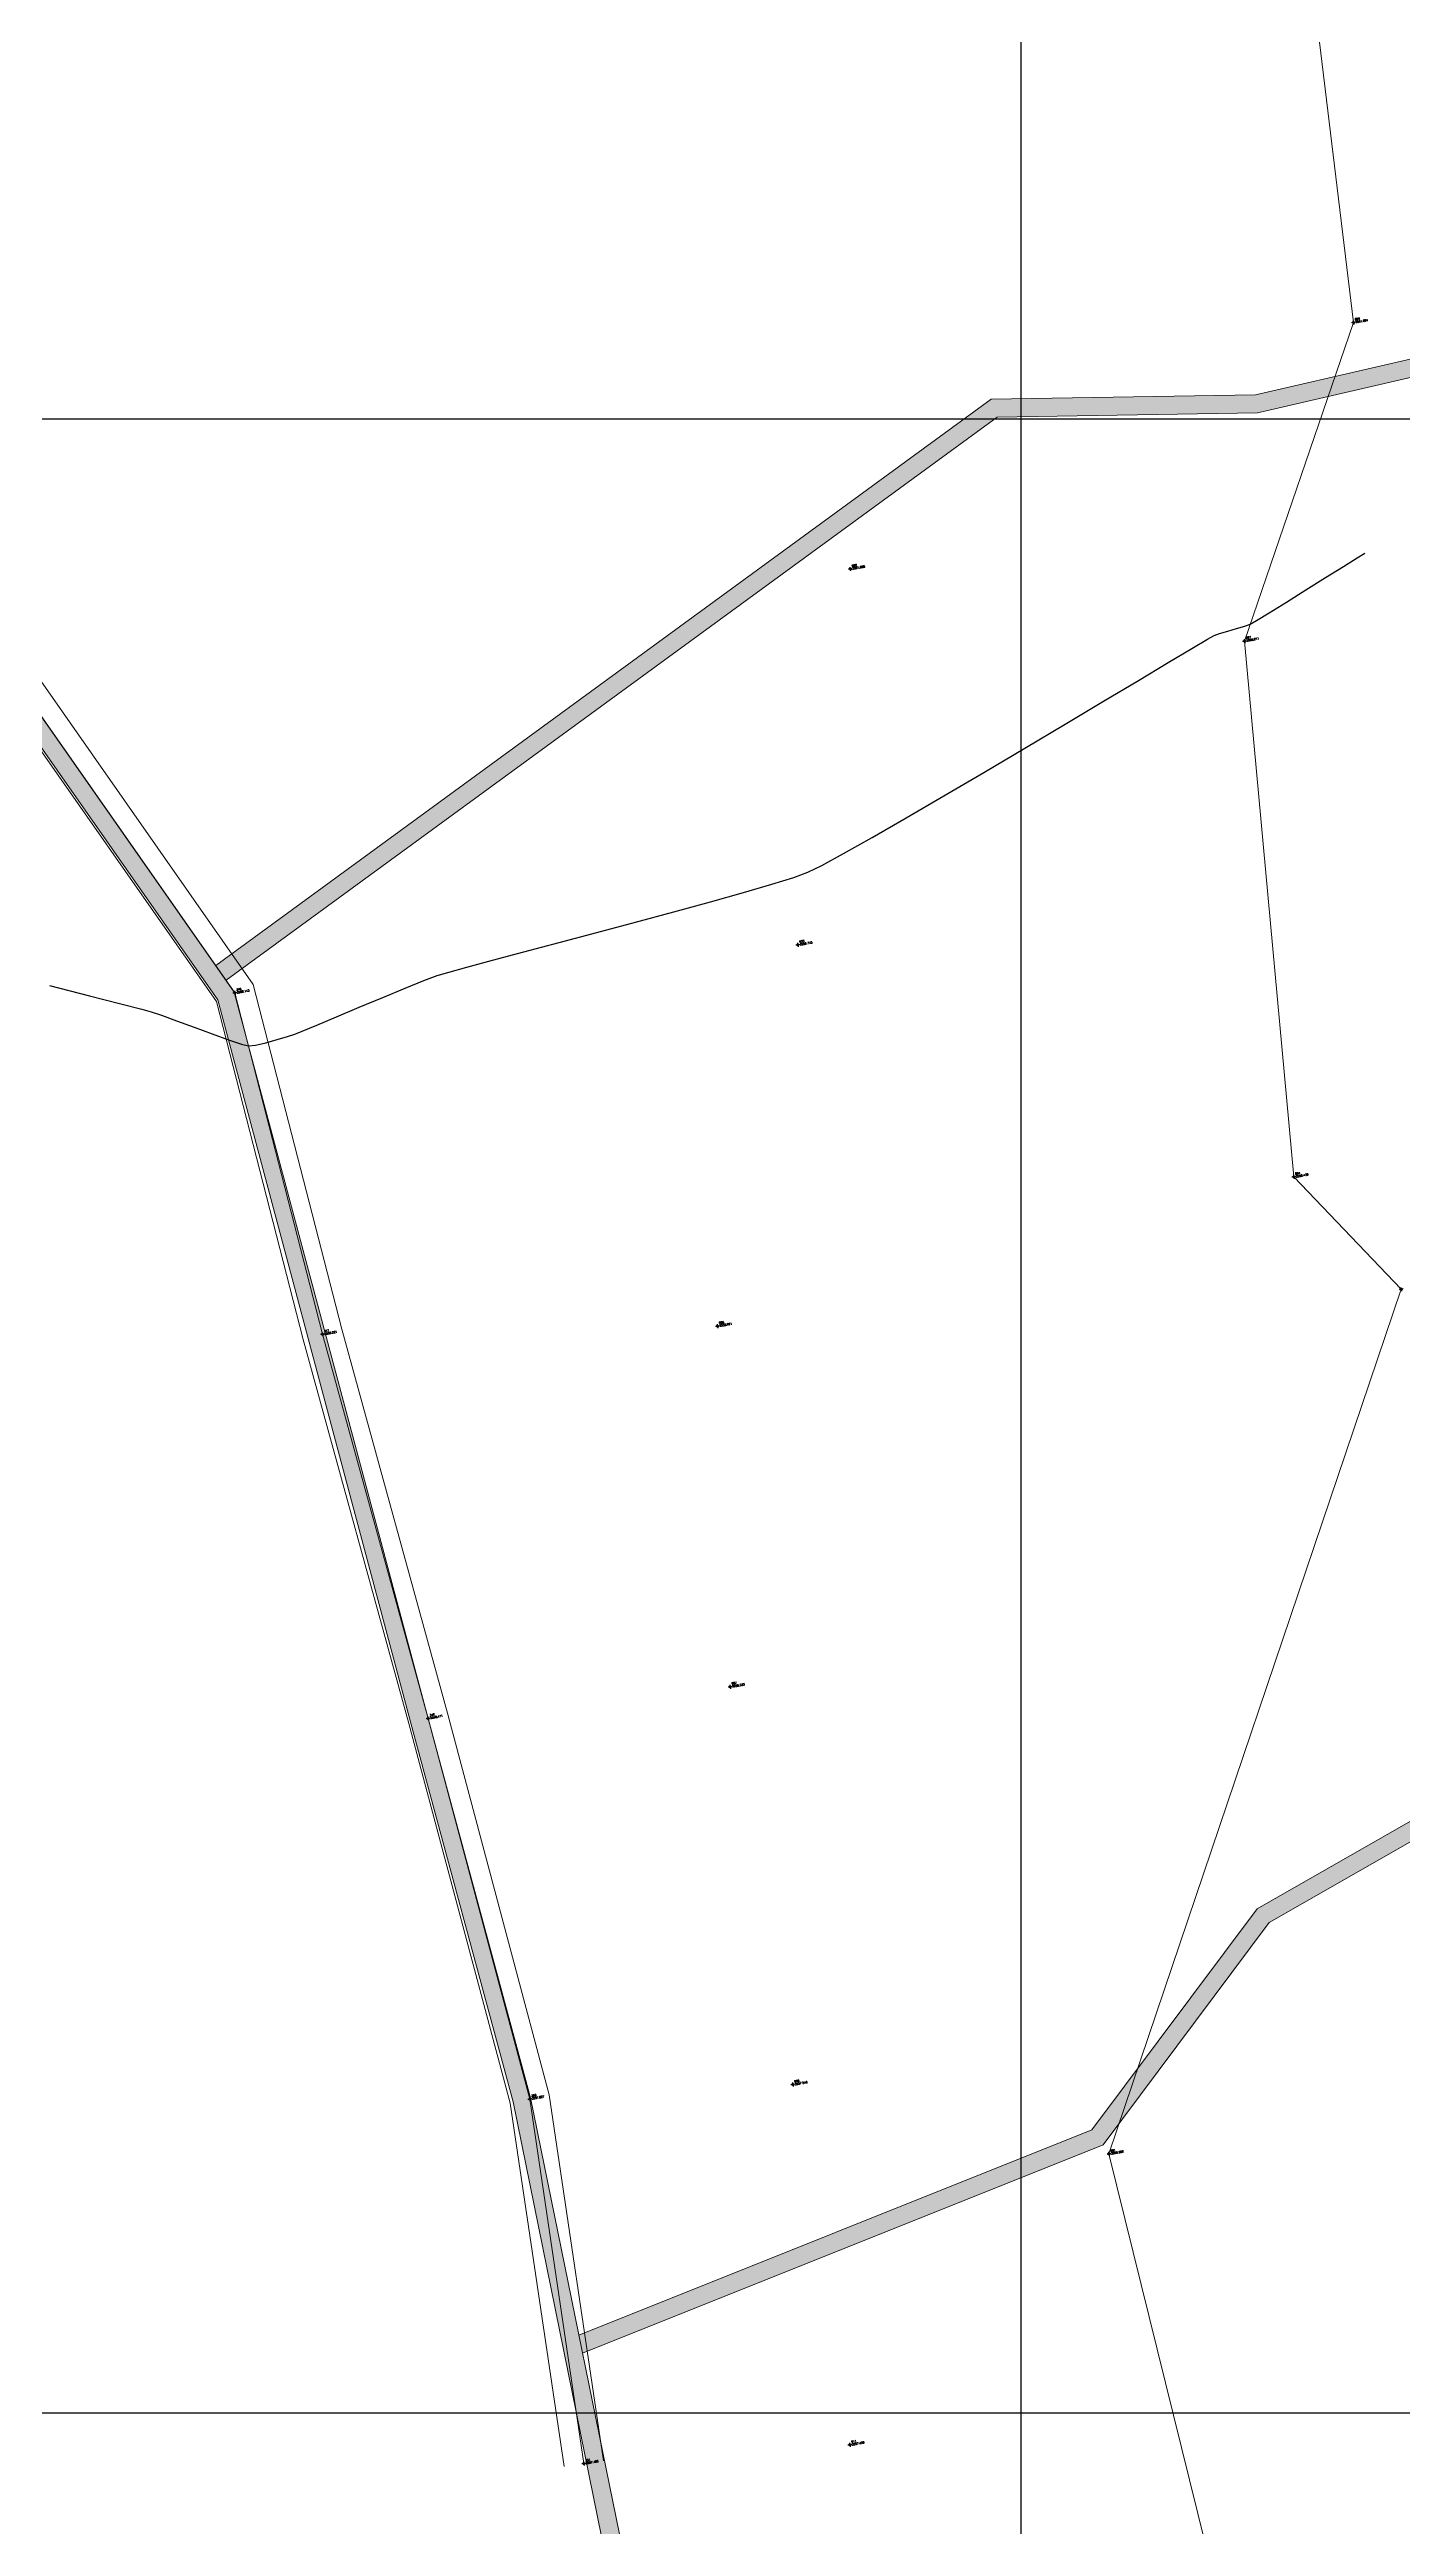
# Model space of a CAD drawing. Header units: millimetres. Extents: x 736950 to 738835, y 8500595 to 8502131.
# Drawn here: x 738251.3 to 738319.1, y 8501194.3 to 8501318.5 of the extents above; entities that cross this region are included whole.
import ezdxf

# ---------------------------------------------------------------- set-up
doc = ezdxf.new("R2010")
doc.units = ezdxf.units.MM
for name, color, linetype, lineweight in [('camino', 22, 'Continuous', 5), ('CAMINO ACTUAL', 1, 'Continuous', 13), ('CONT-MJR', 80, 'Continuous', 30), ('otros', 4, 'Continuous', 5), ('pista', 251, 'Continuous', 5)]:
    doc.layers.add(name, color=color, linetype=linetype, lineweight=lineweight)
doc.layers.add('Cuadricula Coordenadas', color=5, linetype='Continuous')
doc.styles.add('5mm', font='arial.ttf', dxfattribs={"height": 3})
pattern_1 = [(9.94991650582834, (1479841.21072825, -18.49207214638591), (0.4979252195647159, 0.4170677100899267), [0.375, -0.75]), (129.9499165058283, (1479841.21072825, -18.49207214638591), (-0.6101538418184378, 0.222682034283025), [0.3749999999999999, -0.7499999999999998]), (69.94991650582834, (1479841.21072825, -18.49207214638591), (-0.112228622253722, 0.6397497443729518), [-0.75, 0.375])]

msp = doc.modelspace()

# ---------------------------------------------------------------- hatches: boundary and pattern name
at = {"layer": 'pista'}
h = msp.add_hatch(dxfattribs=at)
h.set_pattern_fill('HONEY', color=256, scale=3, angle=9.94991650582834, style=0)
h.set_pattern_definition(pattern_1)
h.paths.add_polyline_path([(737744.7999806425, 8501250.923935566), (737743.4751223363, 8501250.754223157), (737756.465848178, 8501242.026572531), (737763.5739612179, 8501242.006896213), (737770.002546867, 8501243.455222024), (737769.8468594846, 8501244.342704736), (737763.4750639071, 8501242.907173423), (737756.7405500773, 8501242.925815564)])
h.paths.add_polyline_path([(737794.2809870465, 8501256.017245878), (737809.7820272583, 8501263.709828075), (737823.391616501, 8501273.483615467), (737837.0791595323, 8501280.557800073), (737851.5530432165, 8501285.77819753), (737870.8510758049, 8501293.050216693, -0.9976846880626209), (737871.0089264096, 8501292.63424804), (737865.2748787645, 8501289.581801567, 0.7845063948290762), (737866.1540430214, 8501286.121818589), (737883.2588851704, 8501291.348365877), (737897.4188924351, 8501296.516943583), (737903.2981396064, 8501301.44146652, -0.5512150924587264), (737904.1219025984, 8501301.177325813), (737906.855912117, 8501297.98174819, 0.5618964424650519), (737910.2738656431, 8501298.536066804), (737914.22079628, 8501308.558674501), (737925.6412323939, 8501300.72656757, 0.340189525830376), (737928.7023693406, 8501300.894137181), (737936.9171069289, 8501306.117412793, -0.358727273887905), (737938.1716059428, 8501305.962964654), (737943.1732157968, 8501301.051021611, 0.3417074120720416), (737946.0555081918, 8501300.709858142), (737955.8779356404, 8501307.072689936), (737971.8320576148, 8501314.464803053), (737988.5677626224, 8501323.411181662), (738023.1375471824, 8501336.282937778), (738044.4246208373, 8501357.728329657), (738061.4456776979, 8501362.208386911), (738078.9085143938, 8501363.070318012), (738112.0997810266, 8501372.051506756), (738118.6561313582, 8501373.365123207), (738128.3493353954, 8501376.976906104), (738155.2251721952, 8501366.826195797), (738176.6167526407, 8501363.543890122), (738193.8053773039, 8501353.328603027), (738204.7313956148, 8501340.877429372), (738207.705198212, 8501335.751671141), (738214.35685511, 8501331.742925933), (738229.9282901662, 8501313.374534177), (738233.5603594936, 8501308.186787868), (738234.53883727, 8501308.358438132), (738230.6417003467, 8501313.924784988), (738214.9478837823, 8501332.43754055), (738208.3676942562, 8501336.403214611), (738205.4657963786, 8501341.405035153), (738194.387784551, 8501354.029418997), (738176.9261677533, 8501364.406946706), (738155.4549153853, 8501367.70147717), (738128.3514754312, 8501377.93815071), (738118.4090486554, 8501374.233504975), (738111.8936108743, 8501372.928085677), (738078.7671659255, 8501363.964436961), (738061.3074614278, 8501363.102660457), (738043.958527311, 8501358.536303693), (738022.6381405202, 8501337.057350922), (737988.196920163, 8501324.233464561), (737971.4304040315, 8501315.270615296), (737955.4419368334, 8501307.862588815), (737945.5806043665, 8501301.47455489, -0.3391433520832071), (737943.8038299843, 8501301.693147572), (737938.8116631231, 8501306.59581691, 0.3560082385246841), (737936.4342009705, 8501306.876887502), (737928.158540546, 8501301.61487459, -0.3502196171718997), (737926.1502499409, 8501301.468794718), (737914.5128481541, 8501309.44969617, 0.4302069892023044), (737913.4330382891, 8501309.014522241), (737909.4507249827, 8501298.90206584, -0.5704007069138802), (737907.5397775185, 8501298.566836312), (737904.9064502402, 8501301.644734057, 0.4931454261128044), (737902.7202336333, 8501302.131411942), (737896.9620044216, 8501297.308254998), (737882.9728831241, 8501292.20205278), (737866.0373022418, 8501287.027224885, -0.7384715771871906), (737865.6977918843, 8501288.787355538), (737871.5108758068, 8501291.881875956, 0.9119586051647783), (737870.5337161538, 8501293.892406015), (737851.2416702455, 8501286.62264278), (737836.7183275839, 8501281.384406622), (737822.9200107896, 8501274.252970394), (737809.3164408724, 8501264.483505804), (737793.8201376351, 8501256.79327439), (737778.9884914039, 8501246.402265295), (737769.846859484, 8501244.34270474), (737770.0025468671, 8501243.455222024), (737779.3594973255, 8501245.563292695)])
h.paths.add_polyline_path([(738260.5182952256, 8501271.251537092), (738234.538837269, 8501308.358438132), (738233.56035949, 8501308.186787868), (738259.6897886079, 8501270.86568047), (738269.3749442189, 8501234.589470252), (738274.5057655985, 8501215.583008338), (738279.7983711922, 8501189.602392923), (738280.7089290785, 8501189.641305126), (738275.382018582, 8501215.790318219), (738270.2441657205, 8501234.822827347)])
h = msp.add_hatch(dxfattribs=at)
h.set_pattern_fill('HONEY', color=256, scale=3, angle=9.94991650582834, style=0)
h.set_pattern_definition(pattern_1)
h.paths.add_polyline_path([(738324.6607803253, 8501303.255688567), (738340.4924515977, 8501317.889334468), (738348.8662337415, 8501324.073052296), (738353.590805852, 8501327.284200039), (738353.3935913751, 8501328.238359738), (738348.3457597718, 8501324.807502367), (738339.9179463997, 8501318.583884543), (738324.2255770555, 8501304.078999216), (738315.7325336294, 8501302.122292453), (738315.3895158557, 8501301.119687961)])
h.paths.add_polyline_path([(738357.4758860999, 8501329.924770733), (738355.3178019538, 8501329.546187053), (738353.3935913751, 8501328.238359738), (738353.590805852, 8501327.284200039)])
h.paths.add_polyline_path([(738355.3178019538, 8501329.546187053), (738357.4758860999, 8501329.924770733), (738361.0578508263, 8501332.359323043), (738363.3835271286, 8501333.415346753), (738363.2229229206, 8501334.330857413), (738360.6156308141, 8501333.146959946)])
h.paths.add_polyline_path([(738372.2578746635, 8501337.44493651), (738376.051893744, 8501343.604659278), (738384.3371857059, 8501343.315453827), (738396.3431088859, 8501336.743085163), (738397.7625263938, 8501336.992087642), (738384.5820186181, 8501344.207455842), (738375.5601263958, 8501344.522372976), (738371.6356416285, 8501338.150834598), (738363.2229229206, 8501334.330857413), (738363.3835271286, 8501333.415346753)])
h.paths.add_polyline_path([(738436.6034008801, 8501329.990238985), (738444.2017746986, 8501325.43121988), (738452.8734561556, 8501307.334992252), (738462.2723454447, 8501299.215247), (738472.0773927479, 8501292.336898148), (738476.4099973171, 8501284.113763375), (738475.7676183763, 8501275.937908038), (738473.3720247473, 8501270.147524597), (738463.7300826617, 8501267.01979427), (738453.6966851103, 8501272.36147203), (738447.4627184485, 8501277.597434692), (738440.2922288832, 8501281.82037677), (738429.9443386114, 8501278.080471296), (738419.3518401972, 8501279.321331613), (738406.5075618846, 8501276.137968121), (738388.4123257946, 8501271.967200011), (738375.1903402089, 8501266.111610735), (738375.3505656625, 8501265.198259134), (738388.6981989648, 8501271.109493716), (738406.7169004902, 8501275.262621386), (738419.409583229, 8501278.408412987), (738430.0505363679, 8501277.161876433), (738440.2001518973, 8501280.830122007), (738446.9413410703, 8501276.860009344), (738453.1902639542, 8501271.61148482), (738463.6443750293, 8501266.045823503), (738474.0448573995, 8501269.419615198), (738476.6536982558, 8501275.725437986), (738477.3276306477, 8501284.302888758), (738472.7722720027, 8501292.948803121), (738462.8263635708, 8501299.92596761), (738453.6039266584, 8501307.893274814), (738444.8965941606, 8501326.063899701), (738436.8460261285, 8501330.894235026), (738416.3518244564, 8501330.566419892), (738403.3274363902, 8501333.945704658), (738397.7625263938, 8501336.992087642), (738396.3431088859, 8501336.743085163), (738402.9932677158, 8501333.10260747), (738416.2440572663, 8501329.664580975)])
h.paths.add_polyline_path([(738366.9855507249, 8501262.47797515), (738367.1719360423, 8501261.576208904), (738375.3505656625, 8501265.198259134), (738375.1903402089, 8501266.111610735)])
h.paths.add_polyline_path([(738364.1546022783, 8501260.239929484), (738367.1719360423, 8501261.576208904), (738366.9855507249, 8501262.47797515), (738363.8370059141, 8501261.083586605), (738350.1546530364, 8501256.803430917), (738337.7098892569, 8501245.781399498), (738330.268049402, 8501235.809736565), (738311.8317502447, 8501225.265813686), (738303.5339075474, 8501214.184070656), (738277.807083866, 8501203.88603263), (738277.989679435, 8501202.989698078), (738304.1029048496, 8501213.44240657), (738312.4404135846, 8501224.57712347), (738330.8773626128, 8501235.121418016), (738338.3758479202, 8501245.168982793), (738350.6071806496, 8501256.001983404)])
h.paths.add_polyline_path([(738440.6798589167, 8501280.996831685), (738440.5931579545, 8501282.367079195), (738440.1818386264, 8501282.3410534), (738440.2685395887, 8501280.97080589)], flags=24)
h.paths.add_polyline_path([(738440.3988502925, 8501280.981238337), (738440.3189465342, 8501282.244060837), (738439.9076272061, 8501282.218035042), (738439.9875309644, 8501280.955212543)], flags=24)
h.paths.add_polyline_path([(738440.11945135, 8501280.96396976), (738440.0935117037, 8501281.373927556), (738439.6821923755, 8501281.347901762), (738439.7081320218, 8501280.937943965)], flags=24)
h.paths.add_polyline_path([(738430.5302433862, 8501277.32858611), (738430.4435424239, 8501278.69883362), (738430.0322230958, 8501278.672807826), (738430.118924058, 8501277.302560316)], flags=25)
h.paths.add_polyline_path([(738430.249234762, 8501277.312992763), (738430.1693310036, 8501278.575815262), (738429.7580116754, 8501278.54978947), (738429.8379154339, 8501277.286966968)], flags=24)
h.paths.add_polyline_path([(738429.9698358176, 8501277.295724185), (738429.9438961713, 8501277.705681982), (738429.5325768432, 8501277.679656187), (738429.5585164895, 8501277.26969839)], flags=24)
h.paths.add_polyline_path([(738419.8892902513, 8501278.575122667), (738419.802589289, 8501279.945370175), (738419.3912699609, 8501279.91934438), (738419.4779709232, 8501278.549096873)], flags=24)
h.paths.add_polyline_path([(738419.6082816274, 8501278.559529318), (738419.528377869, 8501279.822351817), (738419.1170585409, 8501279.796326023), (738419.1969622993, 8501278.533503523)], flags=24)
h.paths.add_polyline_path([(738419.3288826848, 8501278.542260738), (738419.3029430385, 8501278.952218536), (738418.8916237104, 8501278.926192742), (738418.9175633567, 8501278.516234944)], flags=24)
h.paths.add_polyline_path([(738407.1966075088, 8501275.429331064), (738407.1099065467, 8501276.799578574), (738406.6985872185, 8501276.77355278), (738406.7852881807, 8501275.403305272)], flags=24)
h.paths.add_polyline_path([(738406.915598885, 8501275.413737714), (738406.8356951266, 8501276.676560216), (738406.4243757986, 8501276.650534421), (738406.5042795569, 8501275.387711922)], flags=24)
h.paths.add_polyline_path([(738406.6361999424, 8501275.396469137), (738406.6102602961, 8501275.806426933), (738406.198940968, 8501275.78040114), (738406.2248806143, 8501275.370443342)], flags=24)
h.paths.add_polyline_path([(738389.1778379105, 8501271.276199086), (738389.0911369483, 8501272.646446595), (738388.6798176202, 8501272.6204208), (738388.7665185825, 8501271.250173293)], flags=24)
h.paths.add_polyline_path([(738388.8968973614, 8501271.260610044), (738388.816993603, 8501272.523432544), (738388.4056742749, 8501272.497406749), (738388.4855780333, 8501271.23458425)], flags=24)
h.paths.add_polyline_path([(738388.6174303434, 8501271.243337162), (738388.5914906971, 8501271.653294958), (738388.1801713691, 8501271.627269164), (738388.2061110153, 8501271.217311367)], flags=24)
h.paths.add_polyline_path([(738364.6343092956, 8501260.406639164), (738364.5476083333, 8501261.776886672), (738364.1362890052, 8501261.75086088), (738364.2229899674, 8501260.38061337)], flags=25)
h.paths.add_polyline_path([(738364.3533006735, 8501260.391045814), (738364.2733969152, 8501261.653868314), (738363.862077587, 8501261.62784252), (738363.9419813454, 8501260.36502002)], flags=24)
h.paths.add_polyline_path([(738364.0739017309, 8501260.373777237), (738364.0479620846, 8501260.783735033), (738363.6366427565, 8501260.757709239), (738363.6625824028, 8501260.347751442)], flags=24)
h.paths.add_polyline_path([(738351.086887663, 8501256.168693075), (738351.0001867007, 8501257.538940582), (738350.5888673727, 8501257.512914788), (738350.6755683349, 8501256.14266728)], flags=24)
h.paths.add_polyline_path([(738350.805879037, 8501256.153099725), (738350.7259752786, 8501257.415922226), (738350.3146559505, 8501257.389896432), (738350.3945597089, 8501256.127073932)], flags=24)
h.paths.add_polyline_path([(738350.5264800944, 8501256.135831147), (738350.5005404481, 8501256.545788944), (738350.08922112, 8501256.519763151), (738350.1151607663, 8501256.109805353)], flags=24)
h.paths.add_polyline_path([(738338.8555549445, 8501245.335692476), (738338.7786664224, 8501246.550861299), (738338.3673470942, 8501246.524835505), (738338.4442356164, 8501245.309666684)], flags=25)
h.paths.add_polyline_path([(738338.5745463207, 8501245.320099127), (738338.4946425622, 8501246.582921628), (738338.0833232342, 8501246.556895833), (738338.1632269926, 8501245.294073334)], flags=25)
h.paths.add_polyline_path([(738338.2951473796, 8501245.30283055), (738338.2692077333, 8501245.712788349), (738337.8578884052, 8501245.686762555), (738337.8838280515, 8501245.276804758)], flags=24)
h = msp.add_hatch(dxfattribs=at)
h.set_pattern_fill('HONEY', color=256, scale=3, angle=9.94991650582834, style=0)
h.set_pattern_definition(pattern_1)
h.paths.add_polyline_path([(738298.7908868399, 8501300.089571638), (738311.8578879988, 8501300.30603851), (738315.3895158562, 8501301.11968796), (738315.7325336308, 8501302.122292453), (738311.7482023418, 8501301.20434495), (738298.4906115254, 8501300.984720785), (738259.58990654, 8501272.57757042), (738260.1061868777, 8501271.840158444)])

# ---------------------------------------------------------------- linework, layer by layer
at = {"linetype": 'Continuous', "extrusion": (-0.172787269436437, 0.9849591664230046, 0)}
for points, elevation in [([(-2196129.111162654, 0), (-2196128.911162654, 0)], 8245866.403062789), ([(-2196102.118162654, 0), (-2196101.918162655, 0)], 8245858.587062788), ([(-2196120.966162655, 0), (-2196120.766162654, 0)], 8245851.610062788), ([(-2196096.268162655, 0), (-2196096.068162655, 0)], 8245840.473062787), ([(-2196068.032162655, 0), (-2196067.832162654, 0)], 8245842.981062788), ([(-2196118.761162654, 0), (-2196118.561162654, 0)], 8245824.713062788), ([(-2196123.091162655, 0), (-2196122.891162654, 0)], 8245818.228062788), ([(-2196088.989162655, 0), (-2196088.789162655, 0)], 8245822.335062787), ([(-2196069.407162655, 0), (-2196069.207162654, 0)], 8245825.354062786), ([(-2196086.489162655, 0), (-2196086.289162655, 0)], 8245804.408062789), ([(-2196071.296162655, 0), (-2196071.096162654, 0)], 8245805.465062788), ([(-2196073.018162655, 0), (-2196072.818162655, 0)], 8245785.781062788), ([(-2196086.144162654, 0), (-2196085.944162655, 0)], 8245784.214062789), ([(-2196101.163162655, 0), (-2196100.963162655, 0)], 8245778.048062786), ([(-2196085.833162656, 0), (-2196085.633162655, 0)], 8245765.921062787), ([(-2196072.534162655, 0), (-2196072.334162654, 0)], 8245767.299062784)]:
    msp.add_lwpolyline(points, dxfattribs=dict(at, elevation=elevation))
at = {"linetype": 'Continuous', "extrusion": (0.9849591664230046, 0.172787269436437, 0)}
for points, elevation in [([(8245866.503062785, 0), (8245866.303062787, 0)], 2196129.011162654), ([(8245858.687062787, 0), (8245858.487062788, 0)], 2196102.018162655), ([(8245851.710062786, 0), (8245851.510062789, 0)], 2196120.866162654), ([(8245840.573062786, 0), (8245840.373062789, 0)], 2196096.168162655), ([(8245843.081062786, 0), (8245842.881062787, 0)], 2196067.932162654), ([(8245824.813062787, 0), (8245824.613062788, 0)], 2196118.661162654), ([(8245818.328062789, 0), (8245818.128062788, 0)], 2196122.991162655), ([(8245822.435062787, 0), (8245822.235062789, 0)], 2196088.889162655), ([(8245825.454062786, 0), (8245825.254062786, 0)], 2196069.307162654), ([(8245804.508062789, 0), (8245804.308062787, 0)], 2196086.389162655), ([(8245805.565062789, 0), (8245805.365062789, 0)], 2196071.196162654), ([(8245785.881062789, 0), (8245785.681062786, 0)], 2196072.918162655), ([(8245784.314062787, 0), (8245784.114062788, 0)], 2196086.044162655), ([(8245778.148062786, 0), (8245777.948062788, 0)], 2196101.063162655), ([(8245766.021062789, 0), (8245765.821062788, 0)], 2196085.733162655), ([(8245767.399062787, 0), (8245767.199062788, 0)], 2196072.434162654)]:
    msp.add_lwpolyline(points, dxfattribs=dict(at, elevation=elevation))
at = {"linetype": 'Continuous'}
for centre in [(738316.6602692723, 8501304.833965119), (738291.4237717908, 8501292.471477512), (738311.1938189385, 8501288.856111862), (738288.7916292659, 8501273.619121645), (738260.5469717712, 8501271.210577894), (738313.6694431625, 8501261.982669234), (738319.0548417952, 8501256.343377916), (738284.7561269866, 8501254.496213749), (738264.9470118234, 8501254.086285163), (738285.3912864495, 8501236.4068826), (738270.2441656903, 8501234.822827455), (738275.3414099865, 8501215.7324309), (738288.5407416562, 8501216.457005585), (738304.3992496802, 8501212.978839364), (738291.3952168751, 8501198.385410713), (738278.0581440638, 8501197.444786547)]:
    msp.add_circle(centre, 0.05, dxfattribs=at)
at = {"layer": 'camino'}
for p, q in [((738230.6417003514, 8501313.924784983), (738260.5469717712, 8501271.210577894)), ((738231.4343783318, 8501314.536174776), (738261.4703144111, 8501271.635337135)), ((738229.849022371, 8501313.313395191), (738259.6236291311, 8501270.785818651)), ((738261.4703144111, 8501271.635337135), (738265.9134542845, 8501254.343306396)), ((738259.6236291311, 8501270.785818651), (738263.9805693623, 8501253.82926393)), ((738260.5469717712, 8501271.210577894), (738264.9470118234, 8501254.086285163)), ((738265.9134542845, 8501254.343306396), (738271.2093602921, 8501235.084386613)), ((738263.9805693623, 8501253.82926393), (738269.2789710885, 8501234.561268296)), ((738264.9470118234, 8501254.086285163), (738270.2441656903, 8501234.822827455)), ((738269.2789710885, 8501234.561268296), (738274.3606087362, 8501215.529322367)), ((738270.2441656903, 8501234.822827455), (738275.3414099865, 8501215.7324309)), ((738271.2093602921, 8501235.084386613), (738276.3222112368, 8501215.935539434)), ((738275.3414099865, 8501215.7324309), (738278.0581440638, 8501197.444786547)), ((738276.3222112368, 8501215.935539434), (738279.0472890055, 8501197.59172968)), ((738274.3606087362, 8501215.529322367), (738277.0689991222, 8501197.297843413))]:
    msp.add_line(p, q, dxfattribs=at)
at = {"layer": 'CAMINO ACTUAL'}
for points in [[(737971.4304040375, 8501315.270615296), (737988.1969201654, 8501324.23346456), (738022.638140521, 8501337.057350922), (738043.9585273108, 8501358.536303693), (738061.3074614247, 8501363.102660459), (738078.7671659256, 8501363.964436961), (738111.8936108851, 8501372.92808568), (738118.4090486645, 8501374.233504977), (738128.3514754305, 8501377.93815071), (738155.454915393, 8501367.70147717), (738176.9261677564, 8501364.406946704), (738194.3877845515, 8501354.029418996), (738205.4657963796, 8501341.405035151), (738208.3676942562, 8501336.40321461), (738214.9478837845, 8501332.437540548), (738230.6417003514, 8501313.924784983), (738260.5182952263, 8501271.25153709), (738270.2441656903, 8501234.822827455), (738275.3820185816, 8501215.79031822), (738280.7089290787, 8501189.641305126)], [(737971.8320576347, 8501314.464803059), (737988.5677626258, 8501323.411181664), (738023.1375471818, 8501336.282937778), (738044.4246208366, 8501357.728329655), (738061.4456777014, 8501362.208386911), (738078.9085143864, 8501363.070318013), (738112.0997810143, 8501372.051506754), (738118.6561313678, 8501373.365123209), (738128.349335396, 8501376.976906104), (738155.2251721928, 8501366.826195799), (738176.6167526424, 8501363.54389012), (738193.8053773035, 8501353.328603027), (738204.7313956139, 8501340.877429372), (738207.7051982115, 8501335.751671143), (738214.356855111, 8501331.742925936), (738229.9282901693, 8501313.374534167), (738259.6897886079, 8501270.86568047), (738269.3749442361, 8501234.589470183), (738274.5057655985, 8501215.583008338), (738279.7983711922, 8501189.602392923)], [(738259.5899065391, 8501272.57757042), (738298.4906115242, 8501300.984720785), (738311.7482023379, 8501301.20434495), (738324.2255770555, 8501304.078999216)], [(738260.1061868777, 8501271.840158444), (738298.7908868383, 8501300.089571636), (738311.8578879944, 8501300.306038508), (738324.6607803253, 8501303.255688567)], [(738330.268049402, 8501235.809736565), (738311.8317502447, 8501225.265813686), (738303.5339075474, 8501214.184070656), (738277.8070838663, 8501203.88603263)], [(738330.8773626128, 8501235.121418016), (738312.4404135846, 8501224.57712347), (738304.1029048496, 8501213.44240657), (738277.9896794352, 8501202.989698078)]]:
    msp.add_lwpolyline(points, dxfattribs=at)
at = {"layer": 'CONT-MJR', "elevation": 3560}
for points in [[(738316.1608915788, 8501292.600539504), (738316.850303803, 8501293.033183036)], [(738313.3022067328, 8501290.812180463), (738314.2808062463, 8501291.422518188)], [(738309.6704125368, 8501289.13469851), (738309.9477410394, 8501289.232856035)], [(738310.8028435714, 8501289.483691348), (738311.2084422688, 8501289.606032845)], [(738311.2084422688, 8501289.606032845), (738311.4846223661, 8501289.706099369)], [(738311.4846223661, 8501289.706099369), (738311.7980779955, 8501289.886451025)], [(738307.37505207, 8501287.77640655), (738308.5577100109, 8501288.481536902)], [(738298.1196573488, 8501282.26974042), (738300.1729368157, 8501283.484835466)], [(738292.5216020833, 8501279.004962273), (738294.2209659386, 8501279.984691795)], [(738287.4843912744, 8501276.655844668), (738288.5865721843, 8501277.000419874)], [(738288.5865721843, 8501277.000419874), (738289.2997264424, 8501277.25829722)], [(738284.4068031356, 8501275.775586689), (738286.0666471221, 8501276.241818102)], [(738278.7093062581, 8501274.236128394), (738280.654669295, 8501274.755495328)], [(738272.1800262001, 8501272.49893745), (738273.4775935836, 8501272.847700657)], [(738275.0473049938, 8501273.264984554), (738276.8156970213, 8501273.733542636)], [(738270.6951771462, 8501272.075959131), (738271.2280662517, 8501272.235941438)], [(738253.2607414358, 8501271.069441572), (738254.8281225628, 8501270.66526615)], [(738265.6477775077, 8501270.006947665), (738266.789056305, 8501270.488644345)], [(738266.789056305, 8501270.488644345), (738267.9721579528, 8501270.984994896)], [(738263.1949032001, 8501269.0226617), (738263.552101071, 8501269.135791518)], [(738263.9215776051, 8501269.281920187), (738264.6560438455, 8501269.588505926)], [(738260.8769174806, 8501268.641415946), (738261.2294074363, 8501268.554641139)], [(738261.2294074363, 8501268.554641139), (738261.5885417716, 8501268.595167227)], [(738261.5885417716, 8501268.595167227), (738262.1067509266, 8501268.712947432)], [(738262.6776622775, 8501268.86857963), (738263.1949032001, 8501269.0226617)]]:
    msp.add_lwpolyline(points, dxfattribs=at)
at = {"layer": 'CONT-MJR', "extrusion": (0.5304513887989962, -0.847715355600697, 0), "elevation": -6815035.448073132}
msp.add_lwpolyline([(5135405.227340449, 3560), (5135405.676716367, 3560)], dxfattribs=at)
at = {"layer": 'CONT-MJR', "extrusion": (0.5306007909184796, -0.8476218500467552, 0), "elevation": -6814130.22199927}
msp.add_lwpolyline([(5136603.269229568, 3560), (5136604.43512748, 3560)], dxfattribs=at)
at = {"layer": 'CONT-MJR', "extrusion": (0.53135889422968, -0.8471468146212981, 0), "elevation": -6809532.087867402}
msp.add_lwpolyline([(5142698.566865401, 3560.000000000006), (5142699.619628356, 3560.000000000006)], dxfattribs=at)
at = {"layer": 'CONT-MJR', "extrusion": (0.5208213690495669, -0.8536656848798216, 0), "elevation": -6872730.891818688}
msp.add_lwpolyline([(5057924.884109768, 3560), (5057925.635231742, 3560)], dxfattribs=at)
at = {"layer": 'CONT-MJR', "extrusion": (0.526596357163746, -0.8501154489961188, 0), "elevation": -6838285.560455776}
msp.add_lwpolyline([(5104399.302225031, 3560.000000000013), (5104400.317289141, 3560.000000000013)], dxfattribs=at)
at = {"layer": 'CONT-MJR', "extrusion": (0.497455661101616, -0.8674894035306449, 0), "elevation": -7007501.915508377}
msp.add_lwpolyline([(4869489.849707831, 3560.000000000006), (4869490.222324512, 3560.000000000006)], dxfattribs=at)
at = {"layer": 'CONT-MJR', "extrusion": (0.2863416664812137, -0.9581275750320317, 0), "elevation": -7933910.736506452}
msp.add_lwpolyline([(3141668.446025947, 3560.000000000013), (3141668.869949555, 3560.000000000013)], dxfattribs=at)
at = {"layer": 'CONT-MJR', "extrusion": (0.2770606455337353, -0.9608524333613512, 0), "elevation": -7963927.819473722}
msp.add_lwpolyline([(3064780.016489734, 3560), (3064780.483709897, 3560)], dxfattribs=at)
at = {"layer": 'CONT-MJR', "extrusion": (0.5126668657055877, -0.8585876104438086, 0), "elevation": -6920594.629744801}
msp.add_lwpolyline([(4992228.373358812, 3560.000000000006), (4992230.123710571, 3560.000000000006)], dxfattribs=at)
at = {"layer": 'CONT-MJR', "extrusion": (0.5097800419452836, -0.8603047767124538, 0), "elevation": -6937324.121358789}
msp.add_lwpolyline([(4968957.577592443, 3560), (4968958.495245729, 3560)], dxfattribs=at)
at = {"layer": 'CONT-MJR', "extrusion": (0.5124973816776929, -0.8586887874972569, 0), "elevation": -6921579.895954779}
msp.add_lwpolyline([(4990860.202662803, 3560), (4990862.240628953, 3560)], dxfattribs=at)
at = {"layer": 'CONT-MJR', "extrusion": (0.5118615666437953, -0.8590679464355305, 0), "elevation": -6925272.659326306}
msp.add_lwpolyline([(4985732.652172344, 3560), (4985734.891928812, 3560)], dxfattribs=at)
at = {"layer": 'CONT-MJR', "extrusion": (0.5108091867450597, -0.8596941169607076, 0), "elevation": -6931372.887616687}
msp.add_lwpolyline([(4977246.018402867, 3560.00000000001), (4977248.374128247, 3560.00000000001)], dxfattribs=at)
at = {"layer": 'CONT-MJR', "extrusion": (-0.507141385088549, 0.8618628751318088, 0), "elevation": 6952518.048294251}
msp.add_lwpolyline([(-4947661.475195397, 3560.000000000009), (-4947663.805417174, 3560.000000000009)], dxfattribs=at)
at = {"layer": 'CONT-MJR', "extrusion": (0.5040710619632598, -0.8636621819271882, 0), "elevation": -6970081.268749214}
msp.add_lwpolyline([(4922886.027714277, 3560.000000000003), (4922888.216486471, 3560.000000000003)], dxfattribs=at)
at = {"layer": 'CONT-MJR', "extrusion": (0.4777336941125998, -0.8785047054566807, 0), "elevation": -7115706.367779426}
msp.add_lwpolyline([(4709937.979338619, 3560.000000000001), (4709939.229531006, 3560.000000000001)], dxfattribs=at)
at = {"layer": 'CONT-MJR', "extrusion": (0.4919510415004026, -0.8706228648310755, 0), "elevation": -7038204.107094429}
msp.add_lwpolyline([(4824985.762177011, 3560.000000000003), (4824987.410817262, 3560.000000000003)], dxfattribs=at)
at = {"layer": 'CONT-MJR', "extrusion": (0.2803231169304951, -0.9599056985529215, 0), "elevation": -7953464.858104893}
msp.add_lwpolyline([(3091789.256530413, 3560.000000000013), (3091790.733492321, 3560.000000000013)], dxfattribs=at)
at = {"layer": 'CONT-MJR', "extrusion": (0.4411947655238128, -0.8974113766129712, 0), "elevation": -7303413.552855513}
msp.add_lwpolyline([(4413268.2434335, 3560.00000000001), (4413269.010341372, 3560.00000000001)], dxfattribs=at)
at = {"layer": 'CONT-MJR', "extrusion": (0.2643510415673047, -0.9644265274360102, 0), "elevation": -8003689.623113645}
msp.add_lwpolyline([(2959340.276715494, 3560.00000000001), (2959342.172640543, 3560.00000000001)], dxfattribs=at)
at = {"layer": 'CONT-MJR', "extrusion": (0.2565298943286977, -0.9665362969468385, 0), "elevation": -8027399.560233637}
msp.add_lwpolyline([(2894402.192090528, 3560), (2894404.151260859, 3560)], dxfattribs=at)
at = {"layer": 'CONT-MJR', "extrusion": (0.2604390422456566, -0.9654902926876922, 0), "elevation": -8015621.14529111}
msp.add_lwpolyline([(2926866.660550702, 3560.000000000004), (2926868.652961649, 3560.000000000004)], dxfattribs=at)
at = {"layer": 'CONT-MJR', "extrusion": (0.2569119881706909, -0.9664348039749928, 0), "elevation": -8026254.651163258}
msp.add_lwpolyline([(2897572.092882378, 3560.000000000002), (2897573.717111351, 3560.000000000002)], dxfattribs=at)
at = {"layer": 'CONT-MJR', "extrusion": (0.3734432196211299, -0.927653039513699, 0), "elevation": -7610528.712232595}
msp.add_lwpolyline([(3859599.744913555, 3560), (3859600.76208318, 3560)], dxfattribs=at)
at = {"layer": 'CONT-MJR', "extrusion": (0.3515783597001553, -0.9361584572018502, 0), "elevation": -7698977.750858003}
msp.add_lwpolyline([(3680000.939426965, 3560.000000000013), (3680001.646824822, 3560.000000000013)], dxfattribs=at)
at = {"layer": 'CONT-MJR', "extrusion": (0.2662925269858041, -0.9638922606139729, 0), "elevation": -7997714.402673736}
msp.add_lwpolyline([(2975439.18927014, 3560.000000000013), (2975440.176890839, 3560.000000000013)], dxfattribs=at)
at = {"layer": 'CONT-MJR', "extrusion": (-0.2487249991414607, -0.9685741452269313, 0), "elevation": -8417733.401070911}
msp.add_lwpolyline([(-1399427.691453157, 3560.000000000013), (-1399425.618464549, 3560.000000000013)], dxfattribs=at)
at = {"layer": 'CONT-MJR', "extrusion": (-0.2517722508895358, -0.9677865124509727, 0), "elevation": -8413287.168346174}
msp.add_lwpolyline([(-1425910.985406414, 3560), (-1425909.897221915, 3560)], dxfattribs=at)
at = {"layer": 'CONT-MJR', "extrusion": (-0.2595573824777083, -0.9657276868772691, 0), "elevation": -8401531.954636909}
msp.add_lwpolyline([(-1493613.345973013, 3560), (-1493612.864376975, 3560)], dxfattribs=at)
at = {"layer": 'CONT-MJR', "extrusion": (0.3824314349563052, -0.9239838729963101, 0), "elevation": -7572700.410132092}
msp.add_lwpolyline([(3933300.961967637, 3560), (3933302.171082044, 3560)], dxfattribs=at)
at = {"layer": 'CONT-MJR', "extrusion": (-0.3197255813494835, -0.9475101860300684, 0), "elevation": -8291079.611023642}
msp.add_lwpolyline([(-2018568.170036764, 3560.000000000003), (-2018567.615046749, 3560.000000000003)], dxfattribs=at)
at = {"layer": 'CONT-MJR', "extrusion": (0.3418138273190564, 0.9397676880237469, 0), "elevation": 8241565.343691492}
msp.add_lwpolyline([(2212061.712184113, 3560.00000000001), (2212060.908400204, 3560.00000000001)], dxfattribs=at)
at = {"layer": 'CONT-MJR', "extrusion": (-0.3478672397682501, -0.9375438035078782, 0), "elevation": -8227128.479300149}
msp.add_lwpolyline([(-2265164.400633515, 3560.000000000013), (-2265163.460390406, 3560.000000000013)], dxfattribs=at)
at = {"layer": 'CONT-MJR', "extrusion": (0.3468788008842044, 0.9379099623615994, 0), "elevation": 8229511.570973833}
msp.add_lwpolyline([(2256490.155176244, 3560.000000000012), (2256489.191005275, 3560.000000000012)], dxfattribs=at)
at = {"layer": 'CONT-MJR', "extrusion": (-0.3390368336557976, -0.9407730998623692, 0), "elevation": -8248062.467362762}
msp.add_lwpolyline([(-2187708.778699154, 3560.000000000006), (-2187707.903111278, 3560.000000000006)], dxfattribs=at)
at = {"layer": 'CONT-MJR', "extrusion": (0.3677819760971709, -0.92991204856054, 0), "elevation": -7633912.569356135}
msp.add_lwpolyline([(3813133.734207181, 3560), (3813134.131531355, 3560)], dxfattribs=at)
at = {"layer": 'CONT-MJR', "extrusion": (0.3887431713795001, -0.9213461600863211, 0), "elevation": -7545616.747520683}
msp.add_lwpolyline([(3985007.806561339, 3560.000000000013), (3985008.882957709, 3560.000000000013)], dxfattribs=at)
at = {"layer": 'CONT-MJR', "extrusion": (-0.3176070919268158, -0.9482224080656347, 0), "elevation": -8295570.312977398}
msp.add_lwpolyline([(-2000028.37912412, 3560.000000000003), (-2000027.70439741, 3560.000000000003)], dxfattribs=at)
at = {"layer": 'CONT-MJR', "extrusion": (0.2630058881865439, -0.9647942282057906, 0), "elevation": -8007807.705577657}
msp.add_lwpolyline([(2948154.748057559, 3560.000000000003), (2948155.339801719, 3560.000000000003)], dxfattribs=at)
at = {"layer": 'Cuadricula Coordenadas', "color": 8}
for p, q in [((738300, 8500595.507225098), (738300, 8502130.641312934)), ((736950.2264744169, 8501300), (738552.8979275209, 8501300)), ((736950.2264744169, 8501200), (738552.8979275209, 8501200))]:
    msp.add_line(p, q, dxfattribs=at)
at = {"layer": 'otros'}
for p, q in [((738316.6602692723, 8501304.833965119), (738311.0203804662, 8501351.620167619)), ((738311.1938189385, 8501288.856111862), (738316.6602692723, 8501304.833965119)), ((738313.6694431625, 8501261.982669234), (738311.1938189385, 8501288.856111862)), ((738319.0548417952, 8501256.343377916), (738313.6694431625, 8501261.982669234)), ((738304.3992496802, 8501212.978839364), (738319.0548417952, 8501256.343377916)), ((738316.5377350048, 8501163.855356976), (738304.3992496802, 8501212.978839364))]:
    msp.add_line(p, q, dxfattribs=at)

# ---------------------------------------------------------------- texts
at = {"color": 2, "char_height": 0.1, "attachment_point": 1, "rotation": 9.94991650582834, "style": '5mm'}
for s, insert, width in [('\\Ftxt.shx;\\W1.0000000000;\\T1.0000000000;\\o\\l899', (738316.7259356078, 8501305.038386088), 0.4), ('\\Ftxt.shx;\\W1.0000000000;\\T1.0000000000;\\o\\l902', (738291.4894381263, 8501292.67589848), 0.3833333333333333), ('\\Ftxt.shx;\\W1.0000000000;\\T1.0000000000;\\o\\l897', (738311.259485274, 8501289.060532829), 0.4), ('\\Ftxt.shx;\\W1.0000000000;\\T1.0000000000;\\o\\l903', (738288.8572956014, 8501273.823542614), 0.3833333333333333), ('\\Ftxt.shx;\\W1.0000000000;\\T1.0000000000;\\o\\l346', (738260.6126381067, 8501271.414998861), 0.4), ('\\Ftxt.shx;\\W1.0000000000;\\T1.0000000000;\\o\\l894', (738313.735109498, 8501262.187090201), 0.4), ('\\Ftxt.shx;\\W1.0000000000;\\T1.0000000000;\\o\\l347', (738265.0126781589, 8501254.29070613), 0.4), ('\\Ftxt.shx;\\W1.0000000000;\\T1.0000000000;\\o\\l905', (738284.8217933221, 8501254.700634718), 0.3833333333333333), ('\\Ftxt.shx;\\W1.0000000000;\\T1.0000000000;\\o\\l907', (738285.456952785, 8501236.611303568), 0.3833333333333333), ('\\Ftxt.shx;\\W1.0000000000;\\T1.0000000000;\\o\\l349', (738270.3098320258, 8501235.027248424), 0.4), ('\\Ftxt.shx;\\W1.0000000000;\\T1.0000000000;\\o\\l350', (738275.407076322, 8501215.936851868), 0.3833333333333333), ('\\Ftxt.shx;\\W1.0000000000;\\T1.0000000000;\\o\\l909', (738288.6064079917, 8501216.661426554), 0.3833333333333333), ('\\Ftxt.shx;\\W1.0000000000;\\T1.0000000000;\\o\\l891', (738304.4649160157, 8501213.18326033), 0.3666666666666667), ('\\Ftxt.shx;\\W1.0000000000;\\T1.0000000000;\\o\\l911', (738291.4608832106, 8501198.589831682), 0.3333333333333333), ('\\Ftxt.shx;\\W1.0000000000;\\T1.0000000000;\\o\\l351', (738278.1238103993, 8501197.649207516), 0.3666666666666667)]:
    msp.add_mtext(s, dxfattribs=dict(at, insert=insert, width=width))
at = {"color": 1, "char_height": 0.1, "attachment_point": 1, "rotation": 9.94991650582834, "style": '5mm'}
for s, insert, width in [('\\Ftxt.shx;\\W1.0000000000;\\T1.0000000000;\\o\\l3561.584', (738316.7501258255, 8501304.900491804), 0.8), ('\\Ftxt.shx;\\W1.0000000000;\\T1.0000000000;\\o\\l3561.066', (738291.5136283442, 8501292.538004195), 0.7833333333333334), ('\\Ftxt.shx;\\W1.0000000000;\\T1.0000000000;\\o\\l3559.911', (738311.2836754917, 8501288.922638547), 0.7666666666666666), ('\\Ftxt.shx;\\W1.0000000000;\\T1.0000000000;\\o\\l3559.745', (738288.8814858192, 8501273.68564833), 0.8333333333333334), ('\\Ftxt.shx;\\W1.0000000000;\\T1.0000000000;\\o\\l3560.143', (738260.6368283245, 8501271.277104577), 0.7833333333333332), ('\\Ftxt.shx;\\W1.0000000000;\\T1.0000000000;\\o\\l3556.439', (738313.7592997159, 8501262.049195917), 0.8333333333333334), ('\\Ftxt.shx;\\W1.0000000000;\\T1.0000000000;\\o\\l3559.221', (738265.0368683768, 8501254.152811846), 0.7999999999999999), ('\\Ftxt.shx;\\W1.0000000000;\\T1.0000000000;\\o\\l3558.991', (738284.8459835399, 8501254.562740434), 0.7999999999999999), ('\\Ftxt.shx;\\W1.0000000000;\\T1.0000000000;\\o\\l3558.233', (738285.4811430029, 8501236.473409284), 0.8333333333333334), ('\\Ftxt.shx;\\W1.0000000000;\\T1.0000000000;\\o\\l3558.471', (738270.3340222436, 8501234.88935414), 0.7999999999999999), ('\\Ftxt.shx;\\W1.0000000000;\\T1.0000000000;\\o\\l3557.827', (738275.4312665398, 8501215.798957584), 0.8333333333333334), ('\\Ftxt.shx;\\W1.0000000000;\\T1.0000000000;\\o\\l3557.546', (738288.6305982096, 8501216.52353227), 0.8333333333333334), ('\\Ftxt.shx;\\W1.0000000000;\\T1.0000000000;\\o\\l3556.999', (738304.4891062336, 8501213.045366049), 0.8333333333333334), ('\\Ftxt.shx;\\W1.0000000000;\\T1.0000000000;\\o\\l3557.426', (738291.4850734285, 8501198.451937398), 0.8333333333333334), ('\\Ftxt.shx;\\W1.0000000000;\\T1.0000000000;\\o\\l3557.495', (738278.1480006172, 8501197.511313232), 0.8333333333333334)]:
    msp.add_mtext(s, dxfattribs=dict(at, insert=insert, width=width))

doc.saveas('drawing.dxf')
